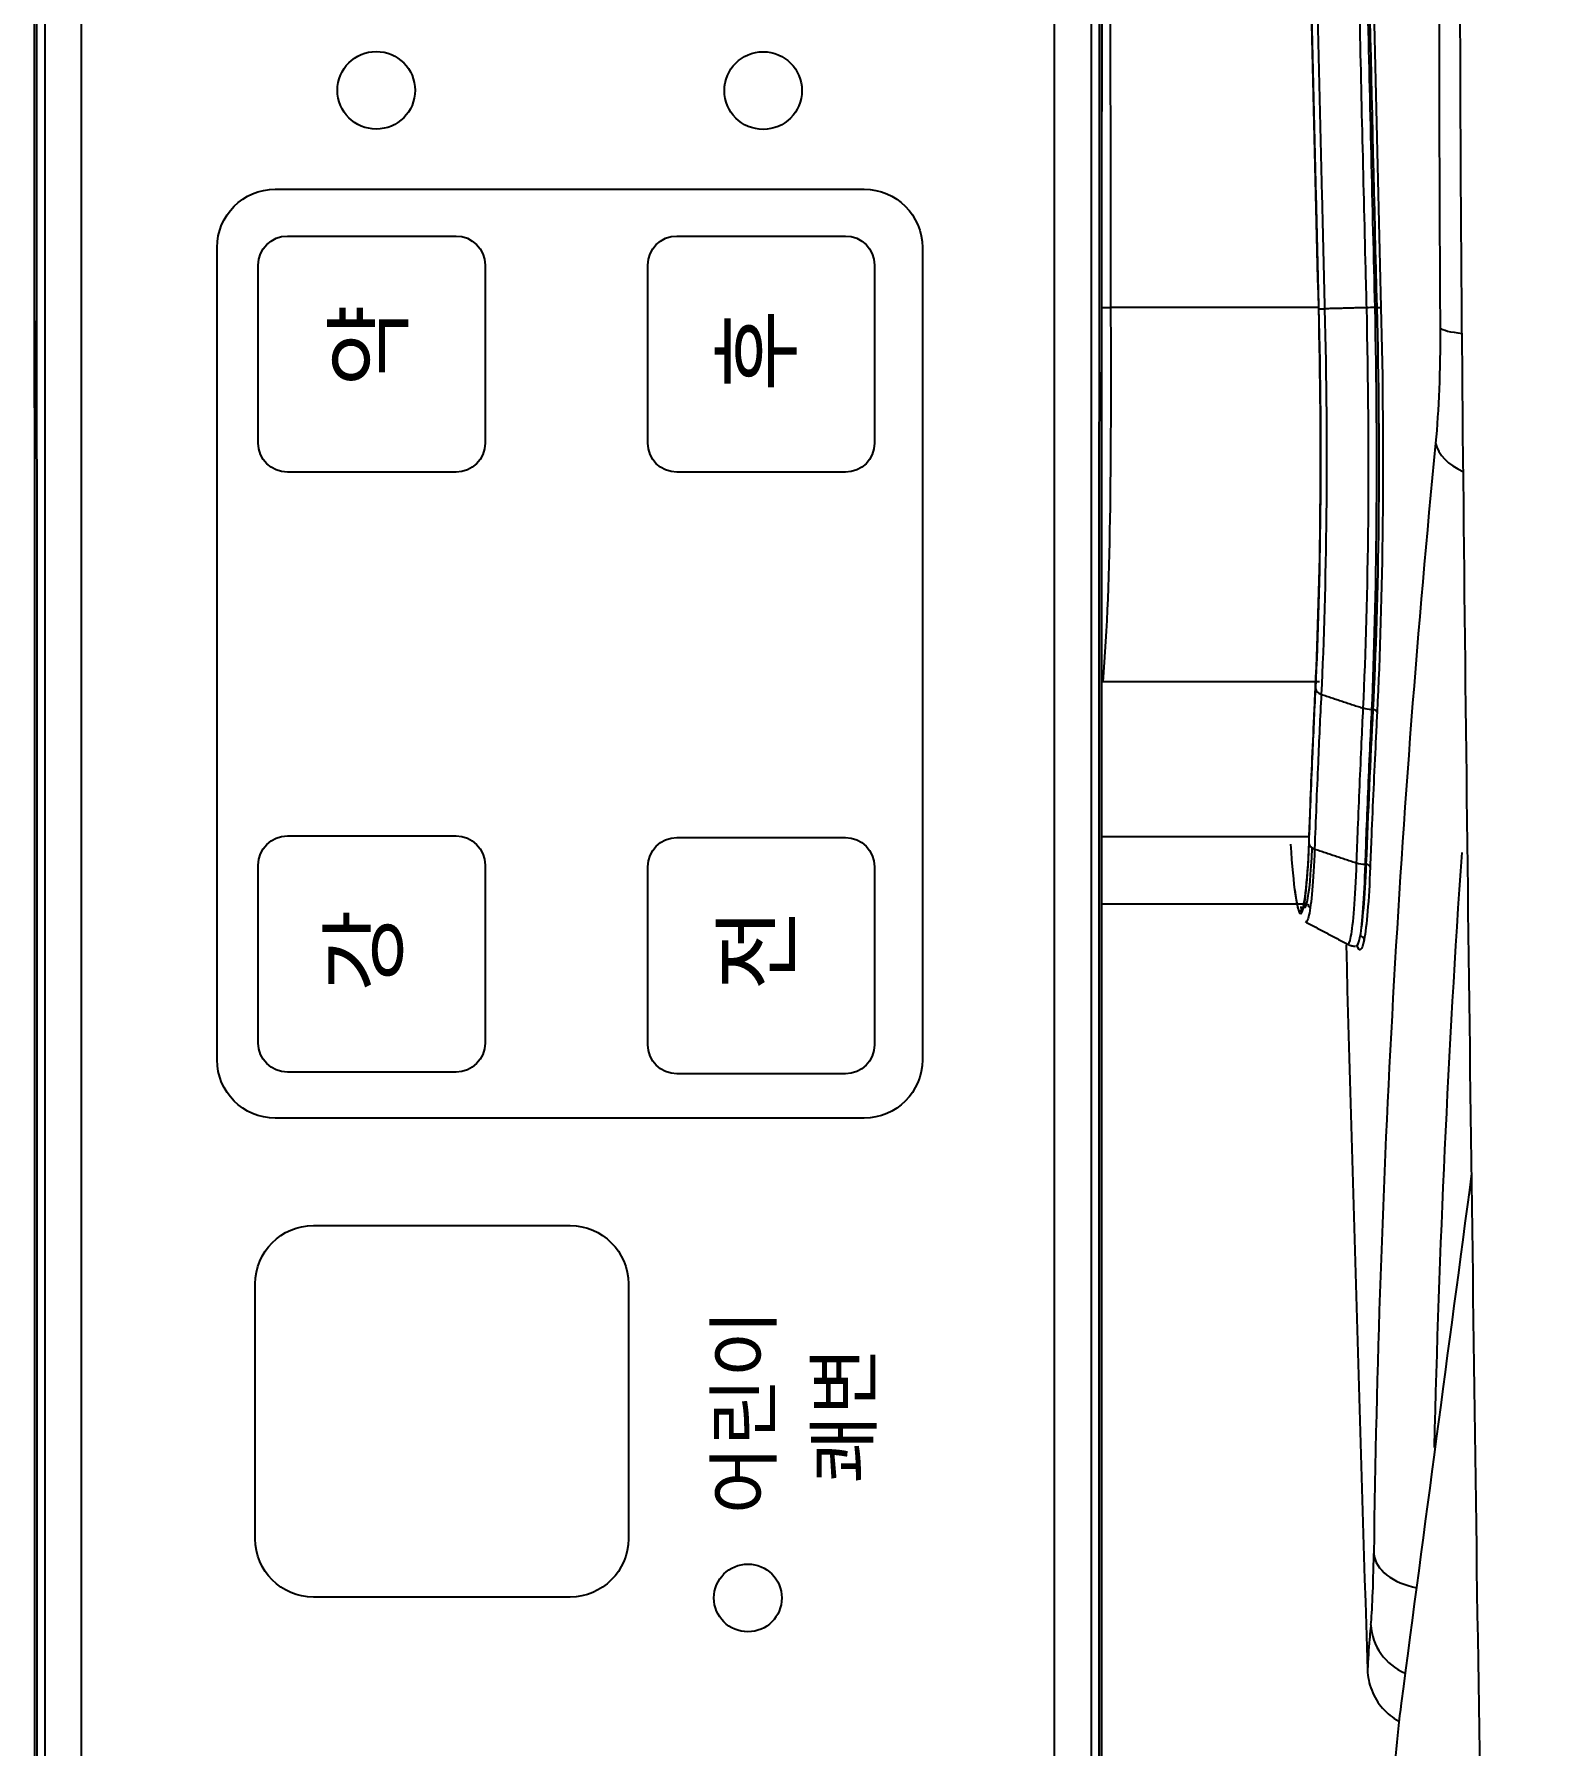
# Model space of a CAD drawing. Header units: millimetres. Extents: x 28 to 2369, y -329 to 1679.
# Drawn here: x 959.8 to 1037.6, y 1214.6 to 1302.8 of the extents above; entities that cross this region are included whole.
import ezdxf

# ---------------------------------------------------------------- set-up
doc = ezdxf.new("R2010")
doc.units = ezdxf.units.MM
doc.layers.add('1LINE', color=7, linetype='CONTINUOUS')

msp = doc.modelspace()

# ---------------------------------------------------------------- linework, layer by layer
at = {"layer": '1LINE'}
for p, q in [((1014.762, 1288.756), (1015.225, 1288.757)), ((1025.927, 1288.757), (1015.225, 1288.757)), ((1028.834, 1288.757), (1028.954, 1288.757)), ((1028.954, 1288.757), (1029.153, 1288.762)), ((1025.989, 1269.465), (1014.82, 1269.465)), ((1028.668, 1268.04), (1028.754, 1268.04)), ((1025.44, 1261.494), (1014.761, 1261.494)), ((1028.333, 1260.069), (1028.397, 1260.069)), ((1014.76, 1258.038), (1025.274, 1258.038))]:
    msp.add_line(p, q, dxfattribs=at)
for centre, radius in [((977.389, 1299.954), 2), ((997.323, 1299.94), 2), ((996.535, 1222.267), 1.747)]:
    msp.add_circle(centre, radius, dxfattribs=at)
for centre, major_axis, ratio, start_param, end_param in [((1035.163, 1287.795), (-3, -0.019), 0.149272, 0.158846, 0.914124), ((1034.929, 1281.872), (-2.986, 0.291), 0.641004, 0.199453, 1.096672), ((1028.754, 1267.911), (0.2, -0.01), 0.646896, 0.124167, 1.603745), ((1028.397, 1259.94), (0.2, -0.008), 0.647104, 0.106068, 1.595761), ((1028.083, 1256.176), (-0.196, 0.038), 0.95416, 3.372325, 4.89437), ((1031.776, 1224.65), (-3, 0.04), 0.642754, 0.073111, 1.318323), ((1031.627, 1220.972), (-2.985, 0.296), 0.948876, 0.138559, 1.242765)]:
    msp.add_ellipse(centre, major_axis=major_axis, ratio=ratio, start_param=start_param, end_param=end_param, dxfattribs=at)
for points, knots in [([(1224.776, 844.683), (1212.04, 844.676), (1199.232, 846.913), (1175.255, 854.472), (1163.931, 859.799), (1147.735, 869.631), (1142.456, 873.239), (1132.448, 880.928), (1127.681, 885.023), (1118.579, 893.668), (1114.242, 898.216), (1105.95, 907.714), (1101.979, 912.687), (1090.767, 927.939), (1084.203, 938.582), (1075.751, 955.273), (1073.247, 961.001), (1069.512, 969.601), (1068.291, 972.48), (1066.124, 978.383), (1065.154, 981.394), (1063.19, 987.402), (1062.155, 990.385), (1060.174, 996.382), (1059.264, 999.408), (1056.73, 1008.532), (1055.294, 1014.654), (1052.921, 1023.798), (1052.192, 1026.856), (1050.933, 1033.003), (1050.37, 1036.086), (1048.639, 1045.329), (1047.496, 1051.491), (1045.901, 1060.75), (1045.399, 1063.841), (1044.549, 1070.046), (1044.179, 1073.157), (1043.063, 1082.488), (1042.342, 1088.71), (1040.305, 1107.393), (1039.061, 1119.861), (1035.998, 1157.349), (1034.841, 1182.341), (1034.133, 1219.818), (1033.983, 1232.305), (1033.652, 1257.265), (1033.503, 1269.738), (1033.254, 1294.665), (1033.192, 1307.121), (1033.275, 1321.123), (1033.286, 1322.679), (1033.311, 1325.79), (1033.317, 1327.353), (1033.397, 1331.981), (1033.494, 1335.019), (1033.901, 1343.774), (1034.327, 1349.212), (1034.931, 1354.113)], [0, 0, 0, 0, 0.0625, 0.0625, 0.125, 0.125, 0.15625, 0.15625, 0.1875, 0.1875, 0.21875, 0.21875, 0.25, 0.25, 0.3125, 0.3125, 0.34375, 0.34375, 0.359375, 0.359375, 0.375, 0.375, 0.390625, 0.390625, 0.40625, 0.40625, 0.4375, 0.4375, 0.453125, 0.453125, 0.46875, 0.46875, 0.5, 0.5, 0.515625, 0.515625, 0.53125, 0.53125, 0.5625, 0.5625, 0.625, 0.625, 0.75, 0.75, 0.8125, 0.8125, 0.875, 0.875, 0.9375, 0.9375, 0.945313, 0.945313, 0.953125, 0.953125, 0.96875, 0.96875, 1, 1, 1, 1]), ([(959.778, 1097.451), (959.779, 1098.714), (959.78, 1099.977), (959.784, 1106.555), (959.787, 1111.871), (959.792, 1122.503), (959.794, 1127.819), (959.796, 1133.188), (959.796, 1133.24), (959.798, 1140.157), (959.8, 1147.022), (959.802, 1157.319), (959.803, 1160.752), (959.804, 1171.05), (959.805, 1177.915), (959.805, 1188.213), (959.805, 1191.646), (959.805, 1201.944), (959.805, 1208.81), (959.804, 1219.108), (959.804, 1222.541), (959.802, 1232.839), (959.801, 1239.705), (959.799, 1250.004), (959.798, 1253.437), (959.796, 1263.735), (959.794, 1270.601), (959.791, 1280.9), (959.79, 1284.333), (959.787, 1291.199), (959.786, 1294.632), (959.783, 1304.931), (959.78, 1311.797), (959.776, 1322.097), (959.775, 1325.53), (959.773, 1330.679), (959.772, 1332.396), (959.771, 1334.971), (959.77, 1335.829), (959.77, 1337.056), (959.77, 1337.424), (959.77, 1337.792)], [0, 0, 0, 0, 0.015766, 0.015766, 0.082129, 0.082129, 0.148492, 0.148492, 0.149144, 0.149144, 0.23484, 0.23484, 0.277689, 0.277689, 0.363385, 0.363385, 0.406234, 0.406234, 0.491931, 0.491931, 0.534779, 0.534779, 0.620476, 0.620476, 0.663325, 0.663325, 0.749022, 0.749022, 0.791871, 0.791871, 0.83472, 0.83472, 0.920417, 0.920417, 0.963266, 0.963266, 0.98469, 0.98469, 0.995402, 0.995402, 1, 1, 1, 1]), ([(962.209, 1097.19), (962.209, 1141.604), (962.209, 1186.018), (962.209, 1252.687), (962.209, 1274.941), (962.209, 1308.427), (962.209, 1319.659), (962.209, 1332.295), (962.209, 1333.699), (962.209, 1335.804), (962.211, 1336.507), (962.204, 1337.316), (962.205, 1337.424), (962.209, 1337.532)], [0, 0, 0, 0, 0.554389, 0.554389, 0.832173, 0.832173, 0.972371, 0.972371, 0.989896, 0.989896, 0.998658, 0.998658, 1, 1, 1, 1]), ([(1012.326, 1097.19), (1012.326, 1141.604), (1012.326, 1186.018), (1012.326, 1252.687), (1012.326, 1274.941), (1012.326, 1308.427), (1012.326, 1319.659), (1012.326, 1332.295), (1012.326, 1333.699), (1012.326, 1335.804), (1012.324, 1336.507), (1012.331, 1337.316), (1012.33, 1337.424), (1012.326, 1337.532)], [0, 0, 0, 0, 0.554389, 0.554389, 0.832173, 0.832173, 0.972371, 0.972371, 0.989896, 0.989896, 0.998658, 0.998658, 1, 1, 1, 1]), ([(1014.654, 1097.401), (1014.654, 1098.546), (1014.653, 1099.69), (1014.649, 1105.68), (1014.646, 1110.525), (1014.642, 1120.215), (1014.64, 1125.06), (1014.637, 1131.017), (1014.637, 1132.129), (1014.634, 1140.106), (1014.632, 1146.971), (1014.63, 1157.269), (1014.629, 1160.701), (1014.628, 1170.999), (1014.627, 1177.865), (1014.627, 1188.163), (1014.627, 1191.596), (1014.627, 1201.894), (1014.627, 1208.76), (1014.628, 1219.058), (1014.629, 1222.491), (1014.63, 1232.79), (1014.631, 1239.655), (1014.634, 1249.954), (1014.634, 1253.387), (1014.637, 1263.686), (1014.639, 1270.552), (1014.642, 1280.851), (1014.643, 1284.284), (1014.645, 1291.15), (1014.646, 1294.583), (1014.65, 1304.882), (1014.652, 1311.748), (1014.656, 1322.047), (1014.658, 1325.48), (1014.66, 1330.63), (1014.66, 1332.347), (1014.662, 1334.921), (1014.662, 1335.78), (1014.662, 1337.006), (1014.663, 1337.375), (1014.663, 1337.743)], [0, 0, 0, 0, 0.014291, 0.014291, 0.074774, 0.074774, 0.135257, 0.135257, 0.149141, 0.149141, 0.234838, 0.234838, 0.277687, 0.277687, 0.363384, 0.363384, 0.406233, 0.406233, 0.49193, 0.49193, 0.534779, 0.534779, 0.620476, 0.620476, 0.663325, 0.663325, 0.749022, 0.749022, 0.791871, 0.791871, 0.83472, 0.83472, 0.920417, 0.920417, 0.963266, 0.963266, 0.98469, 0.98469, 0.995402, 0.995402, 1, 1, 1, 1]), ([(1014.765, 1337.792), (1014.765, 1336.463), (1014.764, 1335.134), (1014.761, 1328.488), (1014.759, 1323.17), (1014.749, 1296.585), (1014.742, 1275.317), (1014.732, 1232.783), (1014.729, 1211.516), (1014.73, 1188.426), (1014.73, 1186.603), (1014.73, 1177.915), (1014.731, 1171.05), (1014.732, 1160.752), (1014.733, 1157.319), (1014.735, 1147.022), (1014.737, 1140.157), (1014.74, 1129.86), (1014.742, 1126.427), (1014.746, 1116.13), (1014.75, 1109.266), (1014.755, 1100.751), (1014.756, 1099.101), (1014.757, 1097.451)], [0, 0, 0, 0, 0.016591, 0.016591, 0.082954, 0.082954, 0.348406, 0.348406, 0.613859, 0.613859, 0.636615, 0.636615, 0.722311, 0.722311, 0.76516, 0.76516, 0.850856, 0.850856, 0.893704, 0.893704, 0.979401, 0.979401, 1, 1, 1, 1]), ([(1032.269, 1329.396), (1032.264, 1328.903), (1032.26, 1328.409), (1032.198, 1321.458), (1032.162, 1314.999), (1032.14, 1301.595), (1032.157, 1294.652), (1032.201, 1287.705)], [0, 0, 0, 0, 0.035538, 0.035538, 0.500613, 0.500613, 1, 1, 1, 1]), ([(1025.234, 1320.535), (1025.236, 1320.402), (1025.239, 1320.269), (1025.251, 1319.602), (1025.261, 1319.069), (1025.311, 1316.403), (1025.352, 1314.27), (1025.552, 1304.341), (1025.729, 1296.546), (1025.928, 1288.752)], [0, 0, 0, 0, 0.012582, 0.012582, 0.06291, 0.06291, 0.264222, 0.264222, 1, 1, 1, 1]), ([(1025.96, 1288.689), (1025.911, 1290.615), (1025.863, 1292.541), (1025.723, 1298.319), (1025.635, 1302.171), (1025.449, 1310.846), (1025.353, 1315.668), (1025.265, 1320.49)], [0, 0, 0, 0, 0.181703, 0.181703, 0.545108, 0.545108, 1, 1, 1, 1]), ([(1025.554, 1320.496), (1025.642, 1315.674), (1025.738, 1310.852), (1025.925, 1302.178), (1026.013, 1298.326), (1026.153, 1292.548), (1026.201, 1290.622), (1026.25, 1288.696)], [0, 0, 0, 0, 0.454893, 0.454893, 0.818298, 0.818298, 1, 1, 1, 1]), ([(1028.419, 1288.752), (1028.406, 1289.266), (1028.393, 1289.781), (1028.26, 1295.025), (1028.149, 1299.755), (1028.003, 1306.411), (1027.963, 1308.337), (1027.852, 1313.687), (1027.786, 1317.111), (1027.723, 1320.535)], [0, 0, 0, 0, 0.048586, 0.048586, 0.495012, 0.495012, 0.676826, 0.676826, 1, 1, 1, 1]), ([(1028.139, 1320.539), (1028.202, 1317.117), (1028.268, 1313.694), (1028.378, 1308.346), (1028.419, 1306.42), (1028.576, 1299.248), (1028.7, 1294.002), (1028.834, 1288.757)], [0, 0, 0, 0, 0.323034, 0.323034, 0.50484, 0.50484, 1, 1, 1, 1]), ([(1028.455, 1320.543), (1028.457, 1320.409), (1028.46, 1320.276), (1028.472, 1319.61), (1028.482, 1319.076), (1028.532, 1316.41), (1028.573, 1314.277), (1028.774, 1304.35), (1028.952, 1296.555), (1029.153, 1288.762)], [0, 0, 0, 0, 0.012583, 0.012583, 0.062915, 0.062915, 0.264245, 0.264245, 1, 1, 1, 1]), ([(959.88, 1319.569), (959.887, 1300.186), (959.894, 1280.803), (959.899, 1261.419), (959.899, 1261.418), (959.899, 1261.418)], [0, 0, 0, 0, 0.999957, 0.999957, 1, 1, 1, 1]), ([(1028.242, 1268.108), (1028.371, 1270.958), (1028.471, 1274.23), (1028.536, 1281.275), (1028.502, 1285.01), (1028.419, 1288.752)], [0, 0, 0, 0, 0.5, 0.5, 1, 1, 1, 1]), ([(1028.754, 1268.04), (1028.901, 1270.906), (1029.005, 1274.224), (1029.08, 1281.218), (1029.052, 1284.995), (1028.954, 1288.757)], [0, 0, 0, 0, 0.5, 0.5, 1, 1, 1, 1]), ([(1025.763, 1269.2), (1025.759, 1269.098), (1025.754, 1268.997), (1025.73, 1268.489), (1025.711, 1268.083), (1025.618, 1266.052), (1025.55, 1264.427), (1025.468, 1262.278), (1025.448, 1261.753), (1025.43, 1261.229)], [0, 0, 0, 0, 0.03822, 0.03822, 0.191098, 0.191098, 0.802616, 0.802616, 1, 1, 1, 1]), ([(1025.45, 1261.131), (1025.477, 1261.872), (1025.505, 1262.613), (1025.564, 1264.095), (1025.595, 1264.836), (1025.678, 1266.753), (1025.732, 1267.928), (1025.79, 1269.104)], [0, 0, 0, 0, 0.278812, 0.278812, 0.557623, 0.557623, 1, 1, 1, 1]), ([(1026.074, 1268.831), (1026.016, 1267.655), (1025.962, 1266.48), (1025.878, 1264.563), (1025.847, 1263.822), (1025.787, 1262.34), (1025.759, 1261.599), (1025.732, 1260.858)], [0, 0, 0, 0, 0.442361, 0.442361, 0.72118, 0.72118, 1, 1, 1, 1]), ([(1027.9, 1260.138), (1027.921, 1260.723), (1027.943, 1261.309), (1027.996, 1262.638), (1028.027, 1263.381), (1028.09, 1264.866), (1028.124, 1265.609), (1028.185, 1266.937), (1028.213, 1267.523), (1028.242, 1268.108)], [0, 0, 0, 0, 0.220532, 0.220532, 0.500091, 0.500091, 0.779649, 0.779649, 1, 1, 1, 1]), ([(1028.668, 1268.04), (1028.64, 1267.453), (1028.612, 1266.866), (1028.552, 1265.536), (1028.519, 1264.793), (1028.457, 1263.308), (1028.427, 1262.565), (1028.375, 1261.238), (1028.354, 1260.654), (1028.333, 1260.069)], [0, 0, 0, 0, 0.221088, 0.221088, 0.500593, 0.500593, 0.780098, 0.780098, 1, 1, 1, 1]), ([(1028.953, 1267.917), (1028.948, 1267.815), (1028.943, 1267.714), (1028.917, 1267.206), (1028.897, 1266.8), (1028.799, 1264.768), (1028.726, 1263.143), (1028.638, 1260.994), (1028.617, 1260.47), (1028.597, 1259.946)], [0, 0, 0, 0, 0.03823, 0.03823, 0.191152, 0.191152, 0.802845, 0.802845, 1, 1, 1, 1]), ([(959.899, 1261.418), (959.904, 1242.035), (959.907, 1222.653), (959.908, 1200.524), (959.908, 1197.776), (959.908, 1191.596), (959.908, 1188.163), (959.908, 1177.865), (959.907, 1170.999), (959.906, 1160.701), (959.905, 1157.269), (959.903, 1146.971), (959.901, 1140.106), (959.897, 1129.809), (959.896, 1126.376), (959.891, 1116.079), (959.888, 1109.214), (959.883, 1100.7), (959.882, 1099.05), (959.881, 1097.401)], [0, 0, 0, 0, 0.354489, 0.354489, 0.404746, 0.404746, 0.467532, 0.467532, 0.593105, 0.593105, 0.655891, 0.655891, 0.781464, 0.781464, 0.84425, 0.84425, 0.969822, 0.969822, 1, 1, 1, 1]), ([(1025.43, 1261.229), (1025.35, 1258.981), (1025.182, 1257.656), (1024.834, 1257.619), (1024.657, 1258.899), (1024.513, 1261.102)], [0, 0, 0, 0, 0.5, 0.5, 1, 1, 1, 1]), ([(1024.716, 1258.753), (1024.812, 1257.963), (1024.915, 1257.53), (1025.195, 1257.529), (1025.367, 1258.852), (1025.45, 1261.131)], [0, 0, 0, 0, 0.363537, 0.363537, 1, 1, 1, 1]), ([(1025.203, 1257.844), (1025.253, 1257.842), (1025.303, 1257.94), (1025.456, 1258.587), (1025.551, 1259.565), (1025.61, 1260.893)], [0, 0, 0, 0, 0.306512, 0.306512, 1, 1, 1, 1]), ([(1025.732, 1260.858), (1025.671, 1259.187), (1025.563, 1257.991), (1025.385, 1257.189), (1025.324, 1257.077), (1025.262, 1257.109)], [0, 0, 0, 0, 0.678739, 0.678739, 1, 1, 1, 1]), ([(1027.418, 1255.964), (1027.483, 1255.917), (1027.546, 1256.043), (1027.725, 1256.954), (1027.833, 1258.288), (1027.9, 1260.138)], [0, 0, 0, 0, 0.327689, 0.327689, 1, 1, 1, 1]), ([(1025.065, 1257.706), (1025.062, 1257.721), (1025.06, 1257.735), (1025.049, 1257.797), (1025.041, 1257.846), (1025.034, 1257.898)], [0, 0, 0, 0, 0.239392, 0.239392, 1, 1, 1, 1]), ([(1028.632, 1220.874), (1028.607, 1220.627), (1028.584, 1220.381), (1028.519, 1219.611), (1028.484, 1219.088), (1028.457, 1218.565)], [0, 0, 0, 0, 0.32025, 0.32025, 1, 1, 1, 1]), ([(1028.457, 1218.565), (1028.469, 1218.205), (1028.543, 1217.842), (1028.806, 1217.17), (1028.999, 1216.851), (1029.473, 1216.315), (1029.757, 1216.088), (1030.087, 1215.911), (1030.106, 1215.901), (1030.125, 1215.892)], [0, 0, 0, 0, 0.328497, 0.328497, 0.658824, 0.658824, 0.980682, 0.980682, 1, 1, 1, 1])]:
    msp.add_open_spline(points, degree=3, knots=knots, dxfattribs=at)
for points, degree in [([(959.768, 1337.848), (959.777, 1257.725), (959.783, 1177.602), (959.77, 1097.479)], 3), ([(960.312, 1337.64), (960.312, 1257.526), (960.312, 1177.412), (960.312, 1097.298)], 3), ([(1014.223, 1337.64), (1014.223, 1217.469), (1014.223, 1097.298)], 2), ([(1014.767, 1337.848), (1014.761, 1284.177), (1014.756, 1230.506), (1014.758, 1176.835)], 3), ([(1015.202, 1320.539), (1015.193, 1309.945), (1015.208, 1299.351), (1015.225, 1288.757)], 3), ([(1028.954, 1288.757), (1028.681, 1299.35), (1028.45, 1309.944), (1028.256, 1320.539)], 3), ([(969.188, 1291.855), (969.188, 1293.511), (970.532, 1294.855), (972.188, 1294.855)], 3), ([(972.188, 1294.855), (972.188, 1294.855), (1002.524, 1294.855), (1002.524, 1294.855)], 3), ([(1002.524, 1294.855), (1004.182, 1294.855), (1005.524, 1293.511), (1005.524, 1291.855)], 3), ([(971.313, 1290.944), (971.313, 1291.772), (971.984, 1292.444), (972.813, 1292.444)], 3), ([(972.813, 1292.444), (972.813, 1292.444), (981.498, 1292.444), (981.498, 1292.444)], 3), ([(981.498, 1292.444), (982.327, 1292.444), (982.998, 1291.772), (982.998, 1290.944)], 3), ([(991.377, 1290.944), (991.377, 1291.772), (992.049, 1292.444), (992.877, 1292.444)], 3), ([(992.877, 1292.444), (992.877, 1292.444), (1001.563, 1292.444), (1001.563, 1292.444)], 3), ([(1001.563, 1292.444), (1002.391, 1292.444), (1003.063, 1291.772), (1003.063, 1290.944)], 3), ([(969.188, 1249.994), (969.188, 1249.994), (969.188, 1291.855), (969.188, 1291.855)], 3), ([(1005.524, 1291.855), (1005.524, 1291.855), (1005.524, 1249.994), (1005.524, 1249.994)], 3), ([(971.313, 1281.773), (971.313, 1281.773), (971.313, 1290.944), (971.313, 1290.944)], 3), ([(982.998, 1290.944), (982.998, 1290.944), (982.998, 1281.773), (982.998, 1281.773)], 3), ([(991.377, 1281.773), (991.377, 1281.773), (991.377, 1290.944), (991.377, 1290.944)], 3), ([(1003.063, 1290.944), (1003.063, 1290.944), (1003.063, 1281.773), (1003.063, 1281.773)], 3), ([(1015.225, 1288.757), (1015.237, 1281.709), (1015.264, 1274.826), (1014.82, 1269.465)], 3), ([(1025.928, 1288.752), (1026.109, 1281.62), (1026.024, 1274.632), (1025.763, 1269.2)], 3), ([(1025.79, 1269.104), (1026.055, 1274.535), (1026.144, 1281.54), (1025.96, 1288.689)], 3), ([(1025.96, 1288.689), (1025.978, 1288.689), (1026.093, 1288.692), (1026.25, 1288.696)], 3), ([(1026.25, 1288.696), (1026.435, 1281.473), (1026.344, 1274.32), (1026.074, 1268.831)], 3), ([(1028.419, 1288.752), (1026.25, 1288.696)], 1), ([(1028.833, 1288.759), (1028.691, 1288.756), (1028.549, 1288.752), (1028.419, 1288.75)], 3), ([(1028.834, 1288.757), (1028.997, 1281.249), (1028.919, 1273.761), (1028.668, 1268.04)], 3), ([(1029.153, 1288.762), (1029.349, 1281.16), (1029.248, 1273.709), (1028.953, 1267.917)], 3), ([(1032.201, 1287.705), (1032.215, 1285.515), (1032.131, 1283.467), (1031.965, 1281.778)], 3), ([(972.813, 1280.273), (971.984, 1280.273), (971.313, 1280.945), (971.313, 1281.773)], 3), ([(982.998, 1281.773), (982.998, 1280.945), (982.327, 1280.273), (981.498, 1280.273)], 3), ([(992.877, 1280.273), (992.049, 1280.273), (991.377, 1280.945), (991.377, 1281.773)], 3), ([(1003.063, 1281.773), (1003.063, 1280.945), (1002.391, 1280.273), (1001.563, 1280.273)], 3), ([(1031.965, 1281.778), (1030.096, 1262.728), (1029.044, 1243.642), (1028.782, 1224.55)], 3), ([(981.498, 1280.273), (981.498, 1280.273), (972.813, 1280.273), (972.813, 1280.273)], 3), ([(1001.563, 1280.273), (1001.563, 1280.273), (992.877, 1280.273), (992.877, 1280.273)], 3), ([(1025.79, 1269.104), (1025.805, 1268.991), (1025.917, 1268.883), (1026.074, 1268.831)], 3), ([(1026.074, 1268.831), (1028.242, 1268.108)], 1), ([(1028.668, 1268.037), (1028.521, 1268.041), (1028.375, 1268.067), (1028.242, 1268.111)], 3), ([(1028.397, 1260.069), (1028.5, 1262.727), (1028.619, 1265.384), (1028.754, 1268.04)], 3), ([(971.313, 1260.032), (971.313, 1260.86), (971.984, 1261.532), (972.813, 1261.532)], 3), ([(972.813, 1261.532), (972.813, 1261.532), (981.498, 1261.532), (981.498, 1261.532)], 3), ([(981.498, 1261.532), (982.327, 1261.532), (982.998, 1260.86), (982.998, 1260.032)], 3), ([(991.377, 1259.943), (991.377, 1260.772), (992.049, 1261.443), (992.877, 1261.443)], 3), ([(992.877, 1261.443), (992.877, 1261.443), (1001.563, 1261.443), (1001.563, 1261.443)], 3), ([(1001.563, 1261.443), (1002.391, 1261.443), (1003.063, 1260.772), (1003.063, 1259.943)], 3), ([(1025.45, 1261.131), (1025.463, 1261.018), (1025.575, 1260.91), (1025.732, 1260.858)], 3), ([(1025.732, 1260.858), (1027.9, 1260.138)], 1), ([(1031.912, 1230.018), (1032.156, 1240.245), (1032.627, 1250.468), (1033.329, 1260.682)], 3), ([(971.313, 1250.861), (971.313, 1250.861), (971.313, 1260.032), (971.313, 1260.032)], 3), ([(982.998, 1260.032), (982.998, 1260.032), (982.998, 1250.861), (982.998, 1250.861)], 3), ([(991.377, 1250.772), (991.377, 1250.772), (991.377, 1259.943), (991.377, 1259.943)], 3), ([(1003.063, 1259.943), (1003.063, 1259.943), (1003.063, 1250.772), (1003.063, 1250.772)], 3), ([(1027.9, 1260.138), (1028.034, 1260.094), (1028.183, 1260.071), (1028.333, 1260.069)], 3), ([(1028.083, 1256.367), (1028.215, 1257.041), (1028.329, 1258.336), (1028.397, 1260.069)], 3), ([(1028.333, 1260.069), (1028.277, 1258.333), (1028.186, 1257.041), (1028.083, 1256.367)], 3), ([(1028.597, 1259.946), (1028.528, 1258.173), (1028.414, 1256.866), (1028.283, 1256.182)], 3), ([(1025.381, 1258.027), (1025.42, 1257.904), (1025.459, 1257.842), (1025.498, 1257.841)], 3), ([(1025.246, 1257.116), (1027.449, 1255.948)], 1), ([(1027.354, 1255.927), (1027.699, 1243.472), (1028.067, 1231.018), (1028.457, 1218.565)], 3), ([(1027.41, 1255.983), (1027.566, 1255.851), (1027.836, 1255.858)], 2), ([(1027.872, 1255.854), (1027.944, 1255.841), (1028.015, 1256.009), (1028.083, 1256.367)], 3), ([(1028.283, 1256.182), (1028.168, 1255.586), (1028.044, 1255.51), (1027.924, 1255.903)], 3), ([(972.813, 1249.361), (971.984, 1249.361), (971.313, 1250.032), (971.313, 1250.861)], 3), ([(982.998, 1250.861), (982.998, 1250.032), (982.327, 1249.361), (981.498, 1249.361)], 3), ([(992.877, 1249.272), (992.049, 1249.272), (991.377, 1249.944), (991.377, 1250.772)], 3), ([(1003.063, 1250.772), (1003.063, 1249.944), (1002.391, 1249.272), (1001.563, 1249.272)], 3), ([(972.188, 1246.994), (970.532, 1246.994), (969.188, 1248.337), (969.188, 1249.994)], 3), ([(1005.524, 1249.994), (1005.524, 1248.337), (1004.182, 1246.994), (1002.524, 1246.994)], 3), ([(981.498, 1249.361), (981.498, 1249.361), (972.813, 1249.361), (972.813, 1249.361)], 3), ([(1001.563, 1249.272), (1001.563, 1249.272), (992.877, 1249.272), (992.877, 1249.272)], 3), ([(1002.524, 1246.994), (1002.524, 1246.994), (972.188, 1246.994), (972.188, 1246.994)], 3), ([(1030.21, 1216.841), (1031.414, 1225.939), (1032.624, 1235.036), (1033.839, 1244.132)], 3), ([(971.15, 1238.451), (971.15, 1240.107), (972.494, 1241.451), (974.15, 1241.451)], 3), ([(974.15, 1241.451), (974.15, 1241.451), (987.377, 1241.451), (987.377, 1241.451)], 3), ([(987.377, 1241.451), (989.033, 1241.451), (990.377, 1240.107), (990.377, 1238.451)], 3), ([(971.15, 1225.313), (971.15, 1225.313), (971.15, 1238.451), (971.15, 1238.451)], 3), ([(990.377, 1238.451), (990.377, 1238.451), (990.377, 1225.313), (990.377, 1225.313)], 3), ([(974.15, 1222.313), (972.494, 1222.313), (971.15, 1223.656), (971.15, 1225.313)], 3), ([(990.377, 1225.313), (990.377, 1223.656), (989.033, 1222.313), (987.377, 1222.313)], 3), ([(1028.632, 1220.874), (1028.702, 1221.57), (1028.759, 1222.841), (1028.782, 1224.55)], 3), ([(987.377, 1222.313), (987.377, 1222.313), (974.15, 1222.313), (974.15, 1222.313)], 3), ([(1029.71, 1204.621), (1029.568, 1209.096), (1029.758, 1213.429), (1030.21, 1216.841)], 3)]:
    msp.add_open_spline(points, degree=degree, dxfattribs=at)

# ---------------------------------------------------------------- texts
at = {"layer": '1LINE', "attachment_point": 1, "rotation": 90}
for s, insert, char_height, width in [('{\\fGulim|b0|i0|c129|p50;약}', (975.283, 1284.669), 3.38974, 794.20371), ('{\\fGulim|b0|i0|c129|p50;후}', (995.288, 1284.41), 3.38974, 794.20371), ('{\\fGulim|b0|i0|c129|p50;강}', (975.042, 1253.489), 3.38974, 794.20371), ('{\\fGulim|b0|i0|c129|p50;전}', (995.302, 1253.56), 3.38974, 794.20371), ('{\\fGulim|b0|i0|c129|p50;어린이}', (994.907, 1226.569), 2.80724, 657.72564), ('{\\fGulim|b0|i0|c129|p50;쾌변}', (1000.073, 1228.163), 2.80724, 657.72564)]:
    msp.add_mtext(s, dxfattribs=dict(at, insert=insert, char_height=char_height, width=width))

doc.saveas('drawing.dxf')
